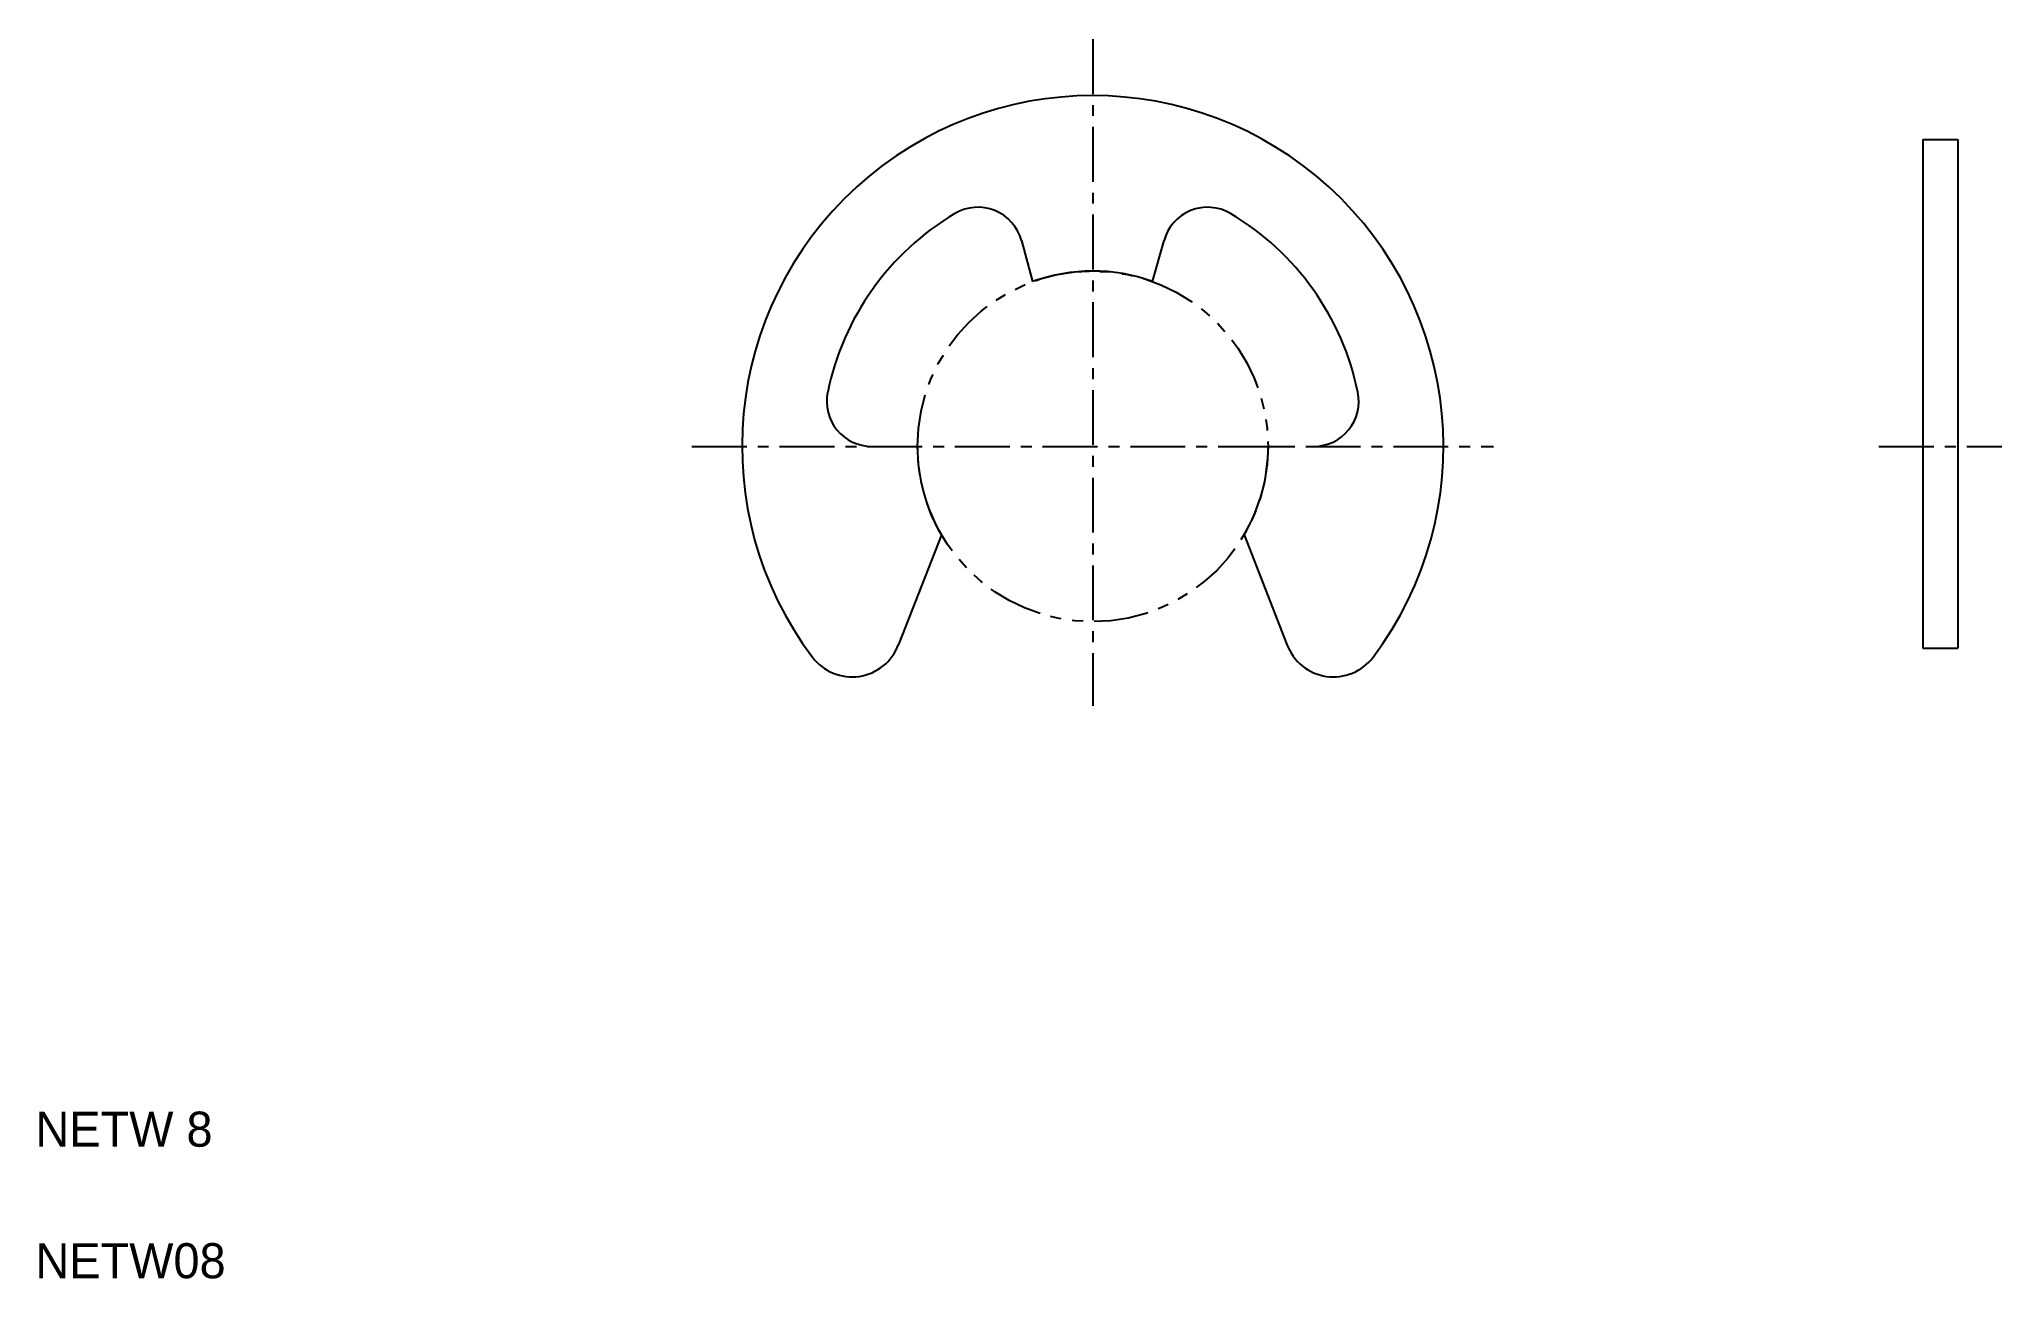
# Model space of a CAD drawing. Extents: x 2.1 to 46.9, y 2 to 30.3.
import ezdxf

# ---------------------------------------------------------------- set-up
doc = ezdxf.new("R2010")
doc.units = 0
doc.linetypes.add('CENTER', pattern=[2, 1.25, -0.25, 0.25, -0.25])
doc.linetypes.add('PHANTOM', pattern=[2.5, 1.25, -0.25, 0.25, -0.25, 0.25, -0.25])
doc.layers.get('0').update_dxf_attribs({"linetype": 'CONTINUOUS'})
doc.layers.add('CENTER', color=1, linetype='CENTER')

msp = doc.modelspace()

# ---------------------------------------------------------------- linework, layer by layer
at = {"linetype": 'CONTINUOUS'}
for p, q in [((45.053, 27.972), (45.053, 16.372)), ((45.053, 27.972), (45.853, 27.972)), ((45.853, 27.972), (45.853, 16.372)), ((24.492, 25.668), (24.747, 24.73)), ((27.481, 24.733), (27.745, 25.668)), ((21.08, 20.972), (22.121, 20.972)), ((29.619, 20.972), (30.528, 20.972)), ((22.668, 18.953), (21.688, 16.454)), ((29.569, 18.953), (30.549, 16.454)), ((45.053, 16.372), (45.853, 16.372))]:
    msp.add_line(p, q, dxfattribs=at)
for p, q in [((22.423, 18.328), (22.423, 18.329)), ((22.178, 17.704), (22.178, 17.704))]:
    msp.add_line(p, q)
at = {"color": 3, "linetype": 'PHANTOM'}
msp.add_circle((26.119, 20.972), 3.998, dxfattribs=at)
at = {"linetype": 'CONTINUOUS'}
for centre, radius, start, end in [((26.119, 20.972), 8, 323.0813, 216.9187), ((23.499, 25.398), 1.029, 15.2216, 120.6171), ((28.738, 25.398), 1.029, 59.3829, 164.7784), ((26.119, 20.972), 6.171, 120.6171, 168.463), ((26.119, 20.972), 6.171, 11.537, 59.3829), ((26.119, 20.972), 4, 70.0912, 110.051), ((21.08, 22.001), 1.029, 168.463, 270), ((31.158, 22.001), 1.029, 270, 11.537), ((26.089, 20.968), 3.97, 179.9439, 210.4995), ((26.149, 20.968), 3.97, 329.5005, 0.0561), ((20.627, 16.846), 1.131, 216.9188, 339.713), ((31.61, 16.846), 1.131, 200.287, 323.0813)]:
    msp.add_arc(centre, radius, start, end, dxfattribs=at)
at = {"layer": 'CENTER', "color": 1, "linetype": 'CENTER'}
for p, q in [((26.119, 30.258), (26.119, 15.055)), ((16.976, 20.972), (35.262, 20.972)), ((44.053, 20.972), (46.853, 20.972))]:
    msp.add_line(p, q, dxfattribs=at)

# ---------------------------------------------------------------- texts
for s, p in [('NETW 8', (2, 5)), ('NETW08', (2, 2))]:
    msp.add_text(s, height=0.8).set_placement(p)

doc.saveas('drawing.dxf')
